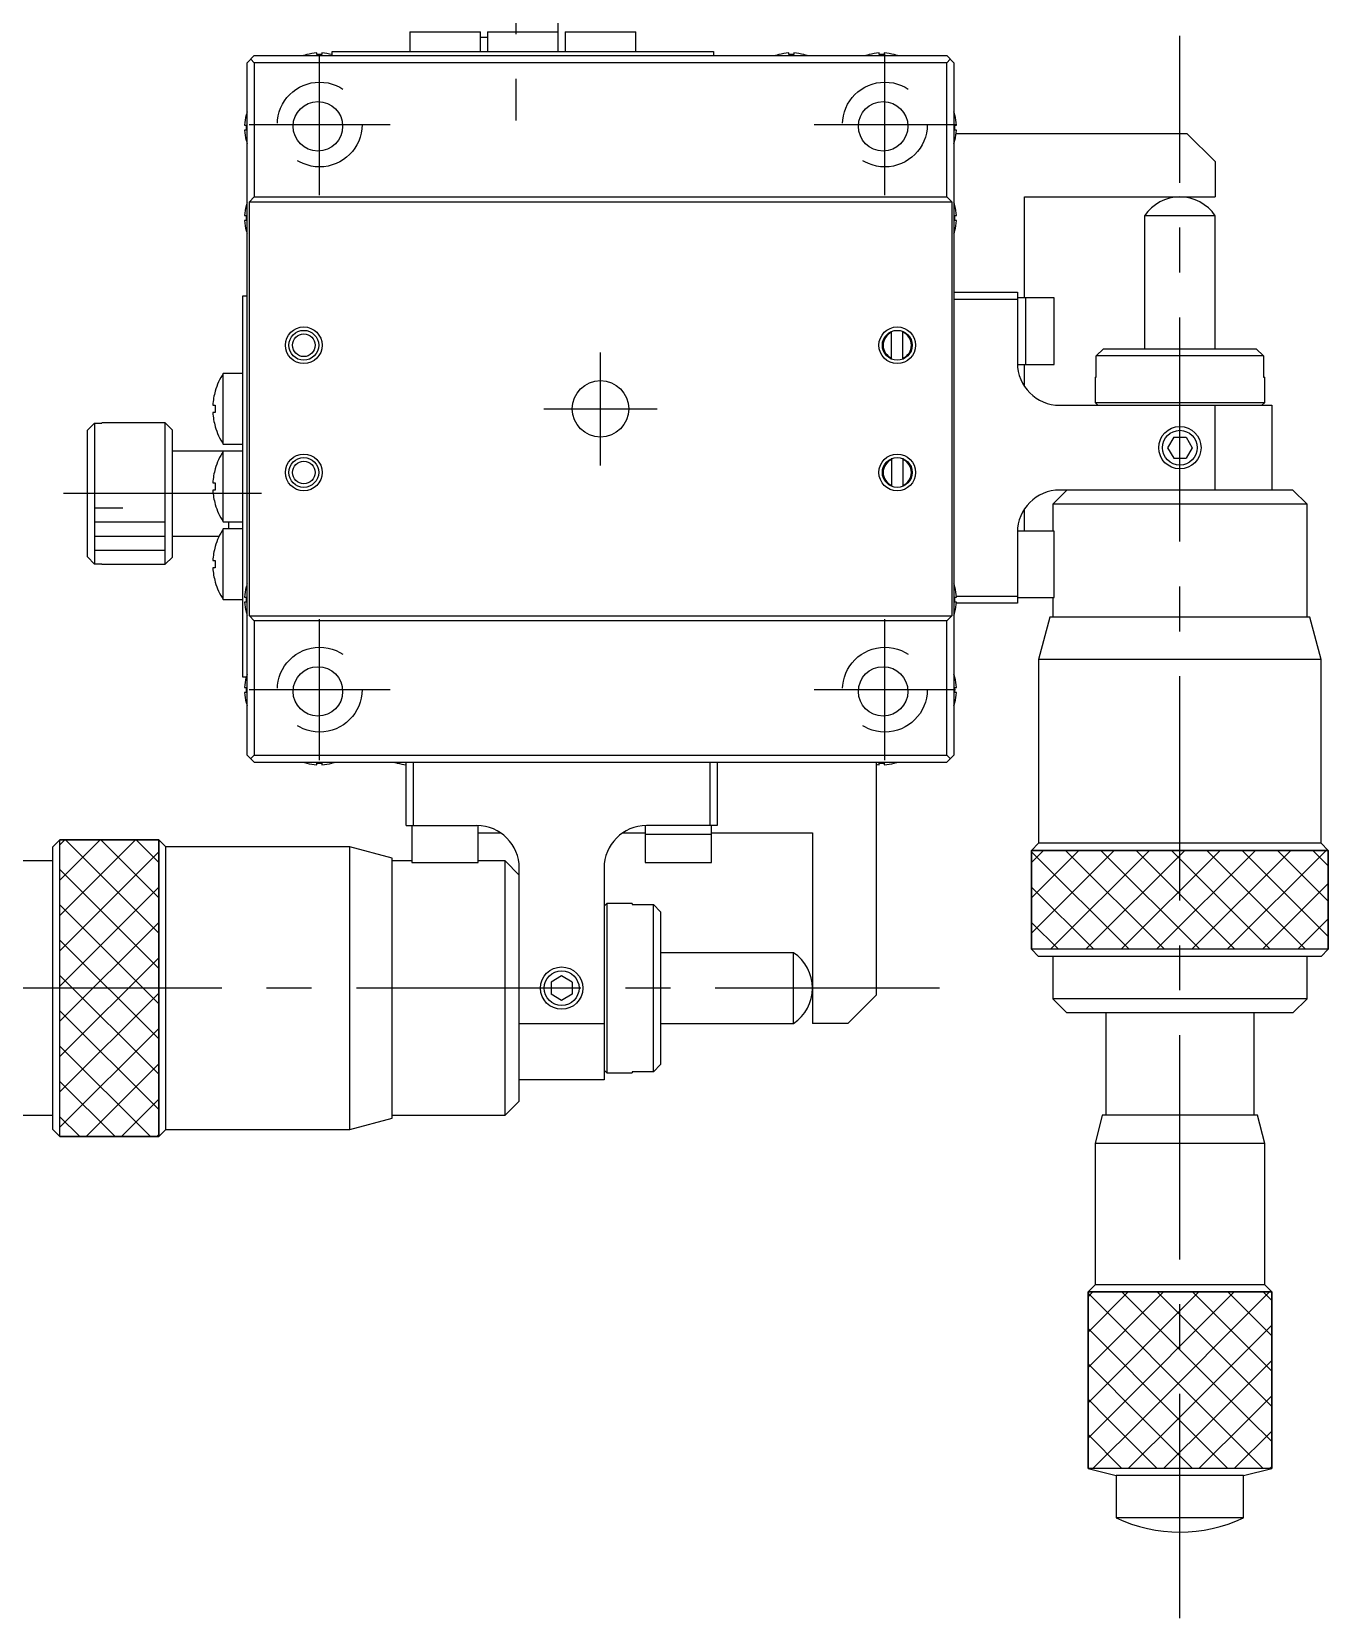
# Model space of a CAD drawing. Extents: x -2 to 369, y -8 to 250.
# Drawn here: x 277.5 to 369.2, y 64.9 to 177.2 of the extents above; entities that cross this region are included whole.
import ezdxf

# ---------------------------------------------------------------- set-up
doc = ezdxf.new("R2010")
doc.units = 0
doc.header["$LTSCALE"] = 0.5
doc.linetypes.add('CENTER', pattern=[50.8, 31.75, -6.35, 6.35, -6.35])
doc.linetypes.add('DASHED', pattern=[19.05, 12.7, -6.35])
for name, color, linetype in [('MSM_CENTER', 1, 'CENTER'), ('MSM_CONTINUOUS', 7, 'CONTINUOUS'), ('MSM_DASHED', 4, 'DASHED'), ('MSM_NARROW', 5, 'CONTINUOUS')]:
    doc.layers.add(name, color=color, linetype=linetype)

msp = doc.modelspace()

# ---------------------------------------------------------------- linework, layer by layer
at = {"layer": 'MSM_CENTER'}
for p, q in [((311.75, 192.95), (311.75, 170.95)), ((358.75, 64.95), (358.75, 176.95)), ((297.875, 165.675), (297.875, 175.675)), ((337.875, 165.675), (337.875, 175.675)), ((292.875, 170.675), (302.875, 170.675)), ((332.875, 170.675), (342.875, 170.675)), ((317.75, 146.55), (317.75, 154.55)), ((313.75, 150.55), (321.75, 150.55)), ((293.75, 144.55), (279.75, 144.55)), ((297.875, 125.675), (297.875, 135.675)), ((337.875, 125.675), (337.875, 135.675)), ((292.875, 130.675), (302.875, 130.675)), ((332.875, 130.675), (342.875, 130.675)), ((341.75, 109.55), (233.75, 109.55))]:
    msp.add_line(p, q, dxfattribs=at)
at = {"layer": 'MSM_CONTINUOUS'}
for p, q in [((314.75, 175.85), (314.75, 180.85)), ((304.25, 177.241657), (304.25, 175.85)), ((304.25, 177.241657), (309.25, 177.241657)), ((309.25, 175.85), (309.25, 177.241657)), ((309.25, 176.85), (309.75, 176.85)), ((309.75, 177.241657), (309.75, 175.85)), ((309.75, 177.241657), (314.75, 177.241657)), ((315.25, 177.241657), (315.25, 175.85)), ((315.25, 177.241657), (320.25, 177.241657)), ((320.25, 175.85), (320.25, 177.241657)), ((293.25, 175.55), (292.75, 175.05)), ((293.25, 175.05), (293, 175.3)), ((293.25, 175.55), (342.25, 175.55)), ((296.963639, 175.619522), (296.961384, 175.624144)), ((297.67, 175.619522), (297.67, 175.739859)), ((298.03, 175.619522), (297.67, 175.619522)), ((298.03, 175.739859), (298.03, 175.619522)), ((298.738616, 175.624144), (298.736361, 175.619522)), ((298.75, 175.55), (298.75, 175.85)), ((298.75, 175.85), (325.75, 175.85)), ((325.75, 175.85), (325.75, 175.55)), ((330.363639, 175.619522), (330.361384, 175.624144)), ((331.07, 175.619522), (331.07, 175.739859)), ((331.43, 175.619522), (331.07, 175.619522)), ((331.43, 175.739859), (331.43, 175.619522)), ((332.138616, 175.624144), (332.136361, 175.619522)), ((336.763639, 175.619522), (336.761384, 175.624144)), ((337.47, 175.619522), (337.47, 175.739859)), ((337.83, 175.619522), (337.47, 175.619522)), ((337.83, 175.739859), (337.83, 175.619522)), ((338.538616, 175.624144), (338.536361, 175.619522)), ((342.75, 175.05), (342.25, 175.55)), ((342.5, 175.3), (342.25, 175.05)), ((292.75, 126.05), (292.75, 175.05)), ((293.25, 175.05), (293.25, 165.55)), ((342.25, 175.05), (293.25, 175.05)), ((342.25, 165.55), (342.25, 175.05)), ((342.75, 175.05), (342.75, 126.05)), ((292.675856, 171.338616), (292.680478, 171.336361)), ((342.819522, 171.336361), (342.824144, 171.338616)), ((292.560141, 170.63), (292.680478, 170.63)), ((292.680478, 170.27), (292.560141, 170.27)), ((292.680478, 169.563639), (292.675856, 169.561384)), ((292.680478, 170.63), (292.680478, 170.27)), ((342.819522, 170.63), (342.939859, 170.63)), ((342.819522, 170.27), (342.819522, 170.63)), ((342.939859, 170.27), (342.819522, 170.27)), ((342.824144, 169.561384), (342.819522, 169.563639)), ((342.919795, 170.05), (359.25, 170.05)), ((361.25, 168.05), (359.25, 170.05)), ((361.25, 168.05), (361.25, 165.55)), ((292.9, 165.2), (293.25, 165.55)), ((292.9, 135.9), (292.9, 165.2)), ((292.9, 165.2), (342.6, 165.2)), ((293.25, 165.55), (342.25, 165.55)), ((342.25, 165.55), (342.6, 165.2)), ((342.6, 165.2), (342.6, 135.9)), ((347.75, 165.55), (361.25, 165.55)), ((347.75, 158.4), (347.75, 165.55)), ((292.560141, 164.23), (292.680478, 164.23)), ((292.675856, 164.938616), (292.680478, 164.936361)), ((292.680478, 164.23), (292.680478, 163.87)), ((342.819522, 164.936361), (342.824144, 164.938616)), ((342.819522, 164.23), (342.939859, 164.23)), ((342.819522, 163.87), (342.819522, 164.23)), ((356.25, 164.208312), (356.25, 154.8)), ((361.25, 164.208312), (356.25, 164.208312)), ((361.25, 154.8), (361.25, 164.208312)), ((292.680478, 163.87), (292.560141, 163.87)), ((292.680478, 163.163639), (292.675856, 163.161384)), ((342.939859, 163.87), (342.819522, 163.87)), ((342.824144, 163.161384), (342.819522, 163.163639)), ((292.45, 158.55), (292.75, 158.55)), ((292.45, 131.55), (292.45, 158.55)), ((342.75, 158.8), (347.25, 158.8)), ((347.25, 158.8), (347.25, 153.8)), ((349.85, 158.4), (347.25, 158.4)), ((347.85, 153.7), (347.85, 158.4)), ((349.85, 153.7), (349.85, 158.4)), ((347.25, 158.3), (342.75, 158.3)), ((338.35, 154.051611), (338.35, 156.048389)), ((339.15, 154.051611), (339.15, 156.048389)), ((352.83392, 154.3), (353.341673, 154.8)), ((352.83392, 152.8), (352.83392, 154.3)), ((364.66608, 154.3), (352.83392, 154.3)), ((353.341673, 154.8), (364.158327, 154.8)), ((364.158327, 154.8), (364.66608, 154.3)), ((364.66608, 154.3), (364.66608, 152.8)), ((292.45, 153.05), (291.058343, 153.05)), ((291.058343, 148.05), (291.058343, 153.05)), ((347.251667, 153.7), (349.85, 153.7)), ((347.75, 152.141688), (347.75, 153.7)), ((352.75, 152.8), (352.83392, 152.8)), ((352.75, 152.8), (352.75, 151)), ((364.66608, 152.8), (364.75, 152.8)), ((364.75, 151), (364.75, 152.8)), ((290.480564, 151.811933), (290.487419, 151.80859)), ((290.315047, 150.81), (290.487419, 150.81)), ((290.487419, 150.81), (290.487419, 150.29)), ((350.25, 150.8), (365.25, 150.8)), ((352.75, 151), (364.75, 151)), ((352.75, 151), (352.95, 150.8)), ((361.25, 144.8), (361.25, 150.8)), ((364.55, 150.8), (364.75, 151)), ((365.25, 150.8), (365.25, 144.8)), ((281.45, 149.032187), (281.95, 149.533974)), ((281.95, 149.533974), (281.95, 139.566026)), ((281.95, 149.533974), (282.45, 149.533974)), ((282.45, 149.533974), (282.45, 149.55)), ((286.95, 149.55), (282.45, 149.55)), ((286.95, 139.55), (286.95, 149.55)), ((287.45, 149.05), (286.95, 149.55)), ((290.487419, 150.29), (290.315047, 150.29)), ((281.45, 140.067813), (281.45, 149.032187)), ((287.45, 140.05), (287.45, 149.05)), ((290.487419, 149.29141), (290.480564, 149.288067)), ((358.316987, 148.55), (357.883975, 147.8)), ((358.316987, 148.55), (359.183013, 148.55)), ((359.183013, 148.55), (359.616025, 147.8)), ((292.45, 147.55), (287.45, 147.55)), ((291.058343, 148.05), (292.45, 148.05)), ((291.058343, 142.55), (291.058343, 147.55)), ((357.883975, 147.8), (358.316987, 147.05)), ((359.616025, 147.8), (359.183013, 147.05)), ((290.480564, 146.311933), (290.487419, 146.30859)), ((338.35, 147.048389), (338.35, 145.051611)), ((339.15, 147.048389), (339.15, 145.051611)), ((358.316987, 147.05), (359.183013, 147.05)), ((290.315047, 145.31), (290.487419, 145.31)), ((290.487419, 145.31), (290.487419, 144.79)), ((290.487419, 144.79), (290.315047, 144.79)), ((290.487419, 143.79141), (290.480564, 143.788067)), ((350.75, 144.8), (349.75, 143.8)), ((349.75, 143.8), (349.75, 141.9)), ((367.75, 143.8), (349.75, 143.8)), ((366.75, 144.8), (350.25, 144.8)), ((367.75, 143.8), (366.75, 144.8)), ((367.75, 135.8), (367.75, 143.8)), ((347.75, 141.9), (347.75, 143.458312)), ((287.45, 141.55), (290.768871, 141.55)), ((291.058343, 142.55), (292.45, 142.55)), ((292.45, 142.05), (291.058343, 142.05)), ((291.058343, 137.05), (291.058343, 142.05)), ((291.45, 142.05), (291.45, 142.55)), ((347.25, 141.8), (347.25, 136.8)), ((349.85, 141.9), (347.251667, 141.9)), ((349.85, 137.2), (349.85, 141.9)), ((290.480564, 140.811933), (290.487419, 140.80859)), ((281.95, 139.566026), (281.45, 140.067813)), ((282.45, 139.566026), (281.95, 139.566026)), ((282.45, 139.55), (282.45, 139.566026)), ((282.45, 139.55), (286.95, 139.55)), ((286.95, 139.55), (287.45, 140.05)), ((290.315047, 139.81), (290.487419, 139.81)), ((290.487419, 139.29), (290.315047, 139.29)), ((290.487419, 139.81), (290.487419, 139.29)), ((290.487419, 138.29141), (290.480564, 138.288067)), ((291.058343, 137.05), (292.45, 137.05)), ((292.560141, 137.23), (292.680478, 137.23)), ((292.675856, 137.938616), (292.680478, 137.936361)), ((292.680478, 137.23), (292.680478, 136.87)), ((342.819522, 137.936361), (342.824144, 137.938616)), ((342.819522, 137.23), (342.939859, 137.23)), ((342.819522, 136.87), (342.819522, 137.23)), ((342.935137, 137.3), (347.25, 137.3)), ((347.25, 137.2), (349.85, 137.2)), ((349.75, 137.2), (349.75, 135.8)), ((292.680478, 136.87), (292.560141, 136.87)), ((292.680478, 136.163639), (292.675856, 136.161384)), ((293.25, 135.55), (292.9, 135.9)), ((292.9, 135.9), (342.6, 135.9)), ((342.6, 135.9), (342.25, 135.55)), ((342.939859, 136.87), (342.819522, 136.87)), ((342.824144, 136.161384), (342.819522, 136.163639)), ((347.25, 136.8), (342.935137, 136.8)), ((293.25, 135.55), (293.25, 126.05)), ((342.25, 135.55), (293.25, 135.55)), ((342.25, 126.05), (342.25, 135.55)), ((349.55, 135.8), (348.75, 132.8)), ((367.95, 135.8), (349.55, 135.8)), ((368.75, 132.8), (367.95, 135.8)), ((348.75, 132.8), (348.75, 119.8)), ((368.75, 132.8), (348.75, 132.8)), ((368.75, 119.8), (368.75, 132.8)), ((292.679169, 131.55), (292.45, 131.55)), ((292.675856, 131.538616), (292.680478, 131.536361)), ((342.819522, 131.536361), (342.824144, 131.538616)), ((292.560141, 130.83), (292.680478, 130.83)), ((292.680478, 130.47), (292.560141, 130.47)), ((292.680478, 130.83), (292.680478, 130.47)), ((342.819522, 130.83), (342.939859, 130.83)), ((342.819522, 130.47), (342.819522, 130.83)), ((342.939859, 130.47), (342.819522, 130.47)), ((292.680478, 129.763639), (292.675856, 129.761384)), ((342.824144, 129.761384), (342.819522, 129.763639)), ((292.75, 126.05), (293.25, 125.55)), ((293, 125.8), (293.25, 126.05)), ((293.25, 126.05), (342.25, 126.05)), ((342.25, 126.05), (342.5, 125.8)), ((342.25, 125.55), (342.75, 126.05)), ((293.25, 125.55), (342.25, 125.55)), ((296.961384, 125.475856), (296.963639, 125.480478)), ((297.67, 125.480478), (298.03, 125.480478)), ((297.67, 125.360141), (297.67, 125.480478)), ((298.03, 125.480478), (298.03, 125.360141)), ((298.736361, 125.480478), (298.738616, 125.475856)), ((303.361384, 125.475856), (303.363639, 125.480478)), ((304, 121.05), (304, 125.55)), ((304.5, 125.55), (304.5, 121.05)), ((325.5, 121.05), (325.5, 125.55)), ((326, 125.55), (326, 121.05)), ((337.25, 125.55), (337.25, 109.05)), ((337.47, 125.480478), (337.83, 125.480478)), ((337.47, 125.360141), (337.47, 125.480478)), ((337.83, 125.480478), (337.83, 125.360141)), ((338.536361, 125.480478), (338.538616, 125.475856)), ((304, 121.05), (309, 121.05)), ((304.4, 121.05), (304.4, 118.45)), ((309.1, 118.45), (309.1, 121.048333)), ((309.1, 120.55), (310.658312, 120.55)), ((319.341688, 120.55), (320.9, 120.55)), ((320.9, 121.048333), (320.9, 118.45)), ((320.9, 120.45), (325.6, 120.45)), ((326, 121.05), (321, 121.05)), ((325.6, 118.45), (325.6, 121.05)), ((325.6, 120.55), (332.75, 120.55)), ((332.75, 120.55), (332.75, 107.05)), ((279.5, 120.05), (279, 119.55)), ((279, 99.55), (279, 119.55)), ((286.5, 120.05), (279.5, 120.05)), ((279.5, 99.05), (279.5, 120.05)), ((279.5, 120.05), (286.5, 120.05)), ((279.5, 99.05), (279.5, 120.05)), ((287, 119.55), (286.5, 120.05)), ((286.5, 99.05), (286.5, 120.05)), ((286.5, 120.05), (286.5, 99.05)), ((300, 119.55), (287, 119.55)), ((287, 99.55), (287, 119.55)), ((303, 118.75), (300, 119.55)), ((300, 99.55), (300, 119.55)), ((348.75, 119.8), (348.25, 119.3)), ((348.25, 119.3), (348.25, 112.3)), ((369.25, 119.3), (348.25, 119.3)), ((348.25, 119.3), (369.25, 119.3)), ((348.25, 112.3), (348.25, 119.3)), ((368.75, 119.8), (348.75, 119.8)), ((369.25, 119.3), (368.75, 119.8)), ((369.25, 112.3), (369.25, 119.3)), ((369.25, 119.3), (369.25, 112.3)), ((279, 118.55), (276, 118.55)), ((303, 100.35), (303, 118.75)), ((304.4, 118.55), (303, 118.55)), ((304.4, 118.45), (309.1, 118.45)), ((311, 118.55), (309.1, 118.55)), ((312, 117.55), (311, 118.55)), ((311, 100.55), (311, 118.55)), ((312, 101.55), (312, 118.05)), ((318, 118.05), (318, 103.05)), ((320.9, 118.45), (325.6, 118.45)), ((318.2, 115.55), (318, 115.35)), ((318.2, 115.55), (318.2, 103.55)), ((320, 115.55), (318.2, 115.55)), ((320, 115.55), (320, 115.46608)), ((320, 115.46608), (321.5, 115.46608)), ((321.5, 103.63392), (321.5, 115.46608)), ((321.5, 115.46608), (322, 114.958327)), ((322, 114.958327), (322, 104.141673)), ((348.25, 112.3), (348.75, 111.8)), ((369.25, 112.3), (348.25, 112.3)), ((369.25, 112.3), (348.25, 112.3)), ((368.75, 111.8), (369.25, 112.3)), ((331.408312, 112.05), (322, 112.05)), ((331.408312, 107.05), (331.408312, 112.05)), ((368.75, 111.8), (348.75, 111.8)), ((349.75, 111.8), (349.75, 108.8)), ((367.75, 108.8), (367.75, 111.8)), ((315, 110.416025), (314.25, 109.983013)), ((315.75, 109.983013), (315, 110.416025)), ((314.25, 109.983013), (314.25, 109.116987)), ((315, 108.683975), (314.25, 109.116987)), ((315.75, 109.116987), (315, 108.683975)), ((315.75, 109.983013), (315.75, 109.116987)), ((335.25, 107.05), (337.25, 109.05)), ((349.75, 108.8), (350.75, 107.8)), ((367.75, 108.8), (349.75, 108.8)), ((366.75, 107.8), (350.75, 107.8)), ((353.5, 107.8), (353.5, 100.55)), ((364, 100.55), (364, 107.8)), ((366.75, 107.8), (367.75, 108.8)), ((312, 107.05), (318, 107.05)), ((322, 107.05), (331.408312, 107.05)), ((335.25, 107.05), (332.75, 107.05)), ((318, 103.75), (318.2, 103.55)), ((318.2, 103.55), (320, 103.55)), ((320, 103.63392), (320, 103.55)), ((321.5, 103.63392), (320, 103.63392)), ((322, 104.141673), (321.5, 103.63392)), ((318, 103.05), (312, 103.05)), ((311, 100.55), (312, 101.55)), ((276, 100.55), (279, 100.55)), ((300, 99.55), (303, 100.35)), ((303, 100.55), (311, 100.55)), ((353.25, 100.55), (352.75, 98.55)), ((364.25, 100.55), (353.25, 100.55)), ((364.75, 98.55), (364.25, 100.55)), ((279, 99.55), (279.5, 99.05)), ((279.5, 99.05), (286.5, 99.05)), ((286.5, 99.05), (279.5, 99.05)), ((286.5, 99.05), (287, 99.55)), ((287, 99.55), (300, 99.55)), ((352.75, 98.55), (352.75, 88.55)), ((364.75, 98.55), (352.75, 98.55)), ((364.75, 88.55), (364.75, 98.55)), ((352.75, 88.55), (352.25, 88.05)), ((352.25, 88.05), (352.25, 75.55)), ((365.25, 88.05), (352.25, 88.05)), ((352.25, 88.05), (365.25, 88.05)), ((352.25, 75.55), (352.25, 88.05)), ((364.75, 88.55), (352.75, 88.55)), ((365.25, 88.05), (364.75, 88.55)), ((365.25, 75.55), (365.25, 88.05)), ((365.25, 88.05), (365.25, 75.55)), ((352.25, 75.55), (354.25, 75.05)), ((365.25, 75.55), (352.25, 75.55)), ((365.25, 75.55), (352.25, 75.55)), ((363.25, 75.05), (365.25, 75.55)), ((365.1, 75.55), (365.25, 75.7)), ((354.25, 75.05), (354.25, 72.063167)), ((363.25, 75.05), (354.25, 75.05)), ((363.25, 72.063167), (363.25, 75.05)), ((363.25, 72.063167), (354.25, 72.063167))]:
    msp.add_line(p, q, dxfattribs=at)
for centre, radius in [((297.75, 170.55), 1.75), ((337.75, 170.55), 1.75), ((296.75, 155.05), 1.0565), ((338.75, 155.05), 1.0565), ((296.75, 155.05), 0.8), ((317.75, 150.55), 2), ((358.75, 147.8), 1.2295), ((296.75, 146.05), 1.0565), ((338.75, 146.05), 1.0565), ((296.75, 146.05), 0.8), ((297.75, 130.55), 1.75), ((337.75, 130.55), 1.75), ((315, 109.55), 1.2295)]:
    msp.add_circle(centre, radius, dxfattribs=at)
for centre, radius, start, end in [((297.85, 172.55), 3.2, 106.122533, 110.364135), ((297.85, 172.55), 3.194933, 93.229709, 106.106712), ((297.85, 172.55), 3.194933, 73.893288, 86.770291), ((331.25, 172.55), 3.2, 106.122533, 110.364135), ((331.25, 172.55), 3.194933, 93.229709, 106.106712), ((331.25, 172.55), 3.194933, 73.893288, 86.770291), ((331.25, 172.55), 3.2, 69.635865, 73.877467), ((337.65, 172.55), 3.2, 106.122533, 110.364135), ((337.65, 172.55), 3.194933, 93.229709, 106.106712), ((337.65, 172.55), 3.194933, 73.893288, 86.770291), ((337.65, 172.55), 3.2, 69.635865, 73.877467), ((295.75, 170.45), 3.194933, 163.893288, 176.770291), ((295.75, 170.45), 3.2, 159.635865, 163.877467), ((339.75, 170.45), 3.2, 16.122533, 20.364135), ((339.75, 170.45), 3.194933, 3.229709, 16.106712), ((295.75, 170.45), 3.194933, 183.229709, 196.106712), ((295.75, 170.45), 3.2, 196.122533, 200.364135), ((339.75, 170.45), 3.2, 339.635865, 343.877467), ((339.75, 170.45), 3.194933, 343.893288, 356.770291), ((295.75, 164.05), 3.2, 159.635865, 163.877467), ((339.75, 164.05), 3.2, 16.122533, 20.364135), ((358.75, 162.55), 3, 33.55731, 146.44269), ((295.75, 164.05), 3.194933, 163.893288, 176.770291), ((339.75, 164.05), 3.194933, 3.229709, 16.106712), ((295.75, 164.05), 3.194933, 183.229709, 196.106712), ((295.75, 164.05), 3.2, 196.122533, 200.364135), ((339.75, 164.05), 3.2, 339.635865, 343.877467), ((339.75, 164.05), 3.194933, 343.893288, 356.770291), ((338.75, 155.05), 1, 113.578178, 246.421822), ((338.75, 155.05), 1, 293.578178, 66.421822), ((294.8, 150.55), 4.5, 146.251011, 163.714157), ((350.25, 153.8), 3, 180, 270), ((294.8, 150.55), 4.492483, 163.73057, 176.682184), ((294.8, 150.55), 4.492483, 183.317816, 196.26943), ((294.8, 150.55), 4.5, 196.285843, 213.748989), ((294.8, 145.05), 4.5, 146.251011, 163.714157), ((294.8, 145.05), 4.492483, 163.73057, 176.682184), ((338.75, 146.05), 1, 113.578178, 246.421822), ((338.75, 146.05), 1, 293.578178, 66.421822), ((294.8, 145.05), 4.492483, 183.317816, 196.26943), ((294.8, 145.05), 4.5, 196.285843, 213.748989), ((350.25, 141.8), 3, 90, 180), ((294.8, 139.55), 4.5, 146.251011, 163.714157), ((294.8, 139.55), 4.492483, 163.73057, 176.682184), ((294.8, 139.55), 4.492483, 183.317816, 196.26943), ((294.8, 139.55), 4.5, 196.285843, 213.748989), ((295.75, 137.05), 3.2, 159.635865, 163.877467), ((339.75, 137.05), 3.2, 16.122533, 20.364135), ((295.75, 137.05), 3.194933, 163.893288, 176.770291), ((339.75, 137.05), 3.194933, 3.229709, 16.106712), ((295.75, 137.05), 3.194933, 183.229709, 196.106712), ((295.75, 137.05), 3.2, 196.122533, 200.364135), ((339.75, 137.05), 3.2, 339.635865, 343.877467), ((339.75, 137.05), 3.194933, 343.893288, 356.770291), ((295.75, 130.65), 3.194933, 163.893288, 176.770291), ((295.75, 130.65), 3.2, 159.635865, 163.877467), ((339.75, 130.65), 3.2, 16.122533, 20.364135), ((339.75, 130.65), 3.194933, 3.229709, 16.106712), ((295.75, 130.65), 3.194933, 183.229709, 196.106712), ((339.75, 130.65), 3.194933, 343.893288, 356.770291), ((295.75, 130.65), 3.2, 196.122533, 200.364135), ((339.75, 130.65), 3.2, 339.635865, 343.877467), ((297.85, 128.55), 3.2, 249.635865, 253.877467), ((297.85, 128.55), 3.194933, 253.893288, 266.770291), ((297.85, 128.55), 3.194933, 273.229709, 286.106712), ((297.85, 128.55), 3.2, 286.122533, 290.364135), ((304.25, 128.55), 3.2, 249.635865, 253.877467), ((304.25, 128.55), 3.194933, 253.893288, 265.512081), ((337.65, 128.55), 3.194933, 262.807797, 266.770291), ((337.65, 128.55), 3.194933, 273.229709, 286.106712), ((337.65, 128.55), 3.2, 286.122533, 290.364135), ((309, 118.05), 3, 0, 90), ((321, 118.05), 3, 90, 180), ((329.75, 109.55), 3, 303.55731, 56.44269), ((358.75, 81.55), 10.5, 244.623066, 295.376934)]:
    msp.add_arc(centre, radius, start, end, dxfattribs=at)
at = {"layer": 'MSM_DASHED'}
for centre in [(297.875, 170.675), (337.875, 170.675), (297.875, 130.675), (337.875, 130.675)]:
    msp.add_circle(centre, 3, dxfattribs=at)
at = {"layer": 'MSM_NARROW'}
for p, q in [((281.95, 143.55), (283.95, 143.55)), ((281.95, 142.55), (286.95, 142.55)), ((281.95, 141.55), (286.95, 141.55)), ((281.95, 140.55), (286.95, 140.55)), ((279.5, 119.7), (279.85, 120.05)), ((279.5, 117.2), (282.35, 120.05)), ((279.5, 114.7), (284.85, 120.05)), ((279.5, 112.2), (286.5, 119.2)), ((279.9, 120.05), (286.5, 113.45)), ((282.4, 120.05), (286.5, 115.95)), ((284.9, 120.05), (286.5, 118.45)), ((348.25, 118.45), (349.1, 119.3)), ((348.25, 115.95), (351.6, 119.3)), ((348.25, 113.45), (354.1, 119.3)), ((348.25, 119.2), (355.15, 112.3)), ((349.6, 112.3), (356.6, 119.3)), ((350.65, 119.3), (357.65, 112.3)), ((352.1, 112.3), (359.1, 119.3)), ((353.15, 119.3), (360.15, 112.3)), ((354.6, 112.3), (361.6, 119.3)), ((355.65, 119.3), (362.65, 112.3)), ((357.1, 112.3), (364.1, 119.3)), ((358.15, 119.3), (365.15, 112.3)), ((359.6, 112.3), (366.6, 119.3)), ((360.65, 119.3), (367.65, 112.3)), ((362.1, 112.3), (369.1, 119.3)), ((363.15, 119.3), (369.25, 113.2)), ((365.65, 119.3), (369.25, 115.7)), ((368.15, 119.3), (369.25, 118.2)), ((279.5, 117.95), (286.5, 110.95)), ((364.6, 112.3), (369.25, 116.95)), ((279.5, 109.7), (286.5, 116.7)), ((348.25, 116.7), (352.65, 112.3)), ((279.5, 115.45), (286.5, 108.45)), ((279.5, 107.2), (286.5, 114.2)), ((348.25, 114.2), (350.15, 112.3)), ((367.1, 112.3), (369.25, 114.45)), ((279.5, 112.95), (286.5, 105.95)), ((279.5, 104.7), (286.5, 111.7)), ((279.5, 110.45), (286.5, 103.45)), ((279.5, 102.2), (286.5, 109.2)), ((279.5, 107.95), (286.5, 100.95)), ((279.5, 99.7), (286.5, 106.7)), ((279.5, 105.45), (285.9, 99.05)), ((281.35, 99.05), (286.5, 104.2)), ((279.5, 102.95), (283.4, 99.05)), ((283.85, 99.05), (286.5, 101.7)), ((279.5, 100.45), (280.9, 99.05)), ((286.35, 99.05), (286.5, 99.2)), ((352.25, 87.7), (352.6, 88.05)), ((352.25, 85.2), (355.1, 88.05)), ((352.25, 82.7), (357.6, 88.05)), ((352.25, 80.2), (360.1, 88.05)), ((352.25, 87.95), (361.125, 79.075)), ((353.625, 79.075), (362.6, 88.05)), ((354.65, 88.05), (363.625, 79.075)), ((356.125, 79.075), (365.1, 88.05)), ((357.15, 88.05), (365.25, 79.95)), ((359.65, 88.05), (365.25, 82.45)), ((362.15, 88.05), (365.25, 84.95)), ((364.65, 88.05), (365.25, 87.45)), ((352.25, 85.45), (358.625, 79.075)), ((358.625, 79.075), (365.25, 85.7)), ((361.125, 79.075), (365.25, 83.2)), ((352.25, 82.95), (356.125, 79.075)), ((352.25, 80.45), (353.625, 79.075)), ((363.625, 79.075), (365.25, 80.7)), ((352.25, 77.7), (353.625, 79.075)), ((352.6, 75.55), (356.125, 79.075)), ((353.625, 79.075), (357.15, 75.55)), ((355.1, 75.55), (358.625, 79.075)), ((356.125, 79.075), (359.65, 75.55)), ((357.6, 75.55), (361.125, 79.075)), ((358.625, 79.075), (362.15, 75.55)), ((360.1, 75.55), (363.625, 79.075)), ((361.125, 79.075), (364.65, 75.55)), ((363.625, 79.075), (365.25, 77.45)), ((352.25, 77.95), (354.65, 75.55)), ((362.6, 75.55), (365.25, 78.2))]:
    msp.add_line(p, q, dxfattribs=at)
for centre, radius in [((296.75, 155.05), 1.3), ((338.75, 155.05), 1.3), ((358.75, 147.8), 1.5), ((296.75, 146.05), 1.3), ((338.75, 146.05), 1.3), ((315, 109.55), 1.5), ((315, 109.55), 1.5)]:
    msp.add_circle(centre, radius, dxfattribs=at)

doc.saveas('drawing.dxf')
